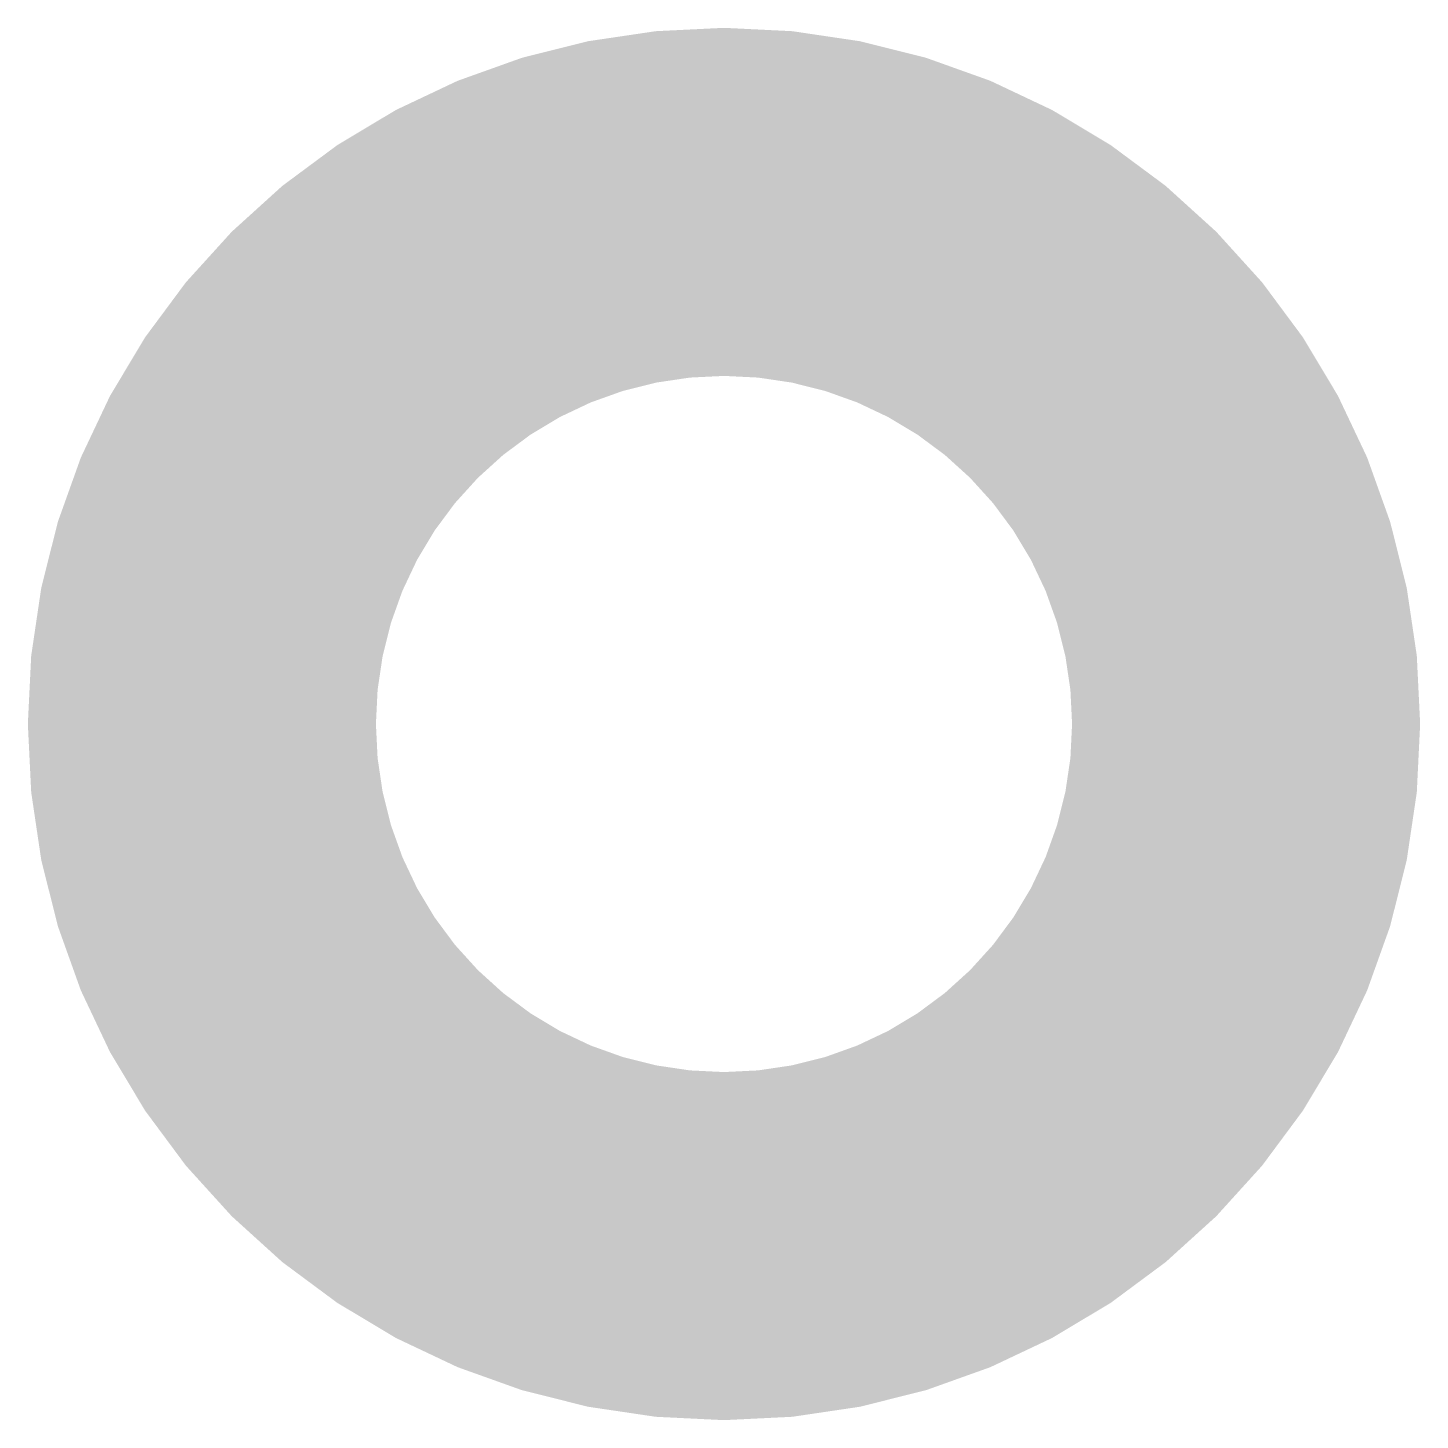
# Model space of a CAD drawing. Extents: x 0 to 4, y -0.05 to 3.95.
import ezdxf

# ---------------------------------------------------------------- set-up
doc = ezdxf.new("R2010")
doc.units = 0
doc.header["$MEASUREMENT"] = 0
doc.layers.get('0').update_dxf_attribs({"linetype": 'CONTINUOUS'})

msp = doc.modelspace()

# ---------------------------------------------------------------- linework, layer by layer
at = {"const_width": 1}
msp.add_lwpolyline([(0.5003, 1.946, 1), (3.5003, 1.946, 1)], format="xyb", close=True, dxfattribs=at)

doc.saveas('drawing.dxf')
